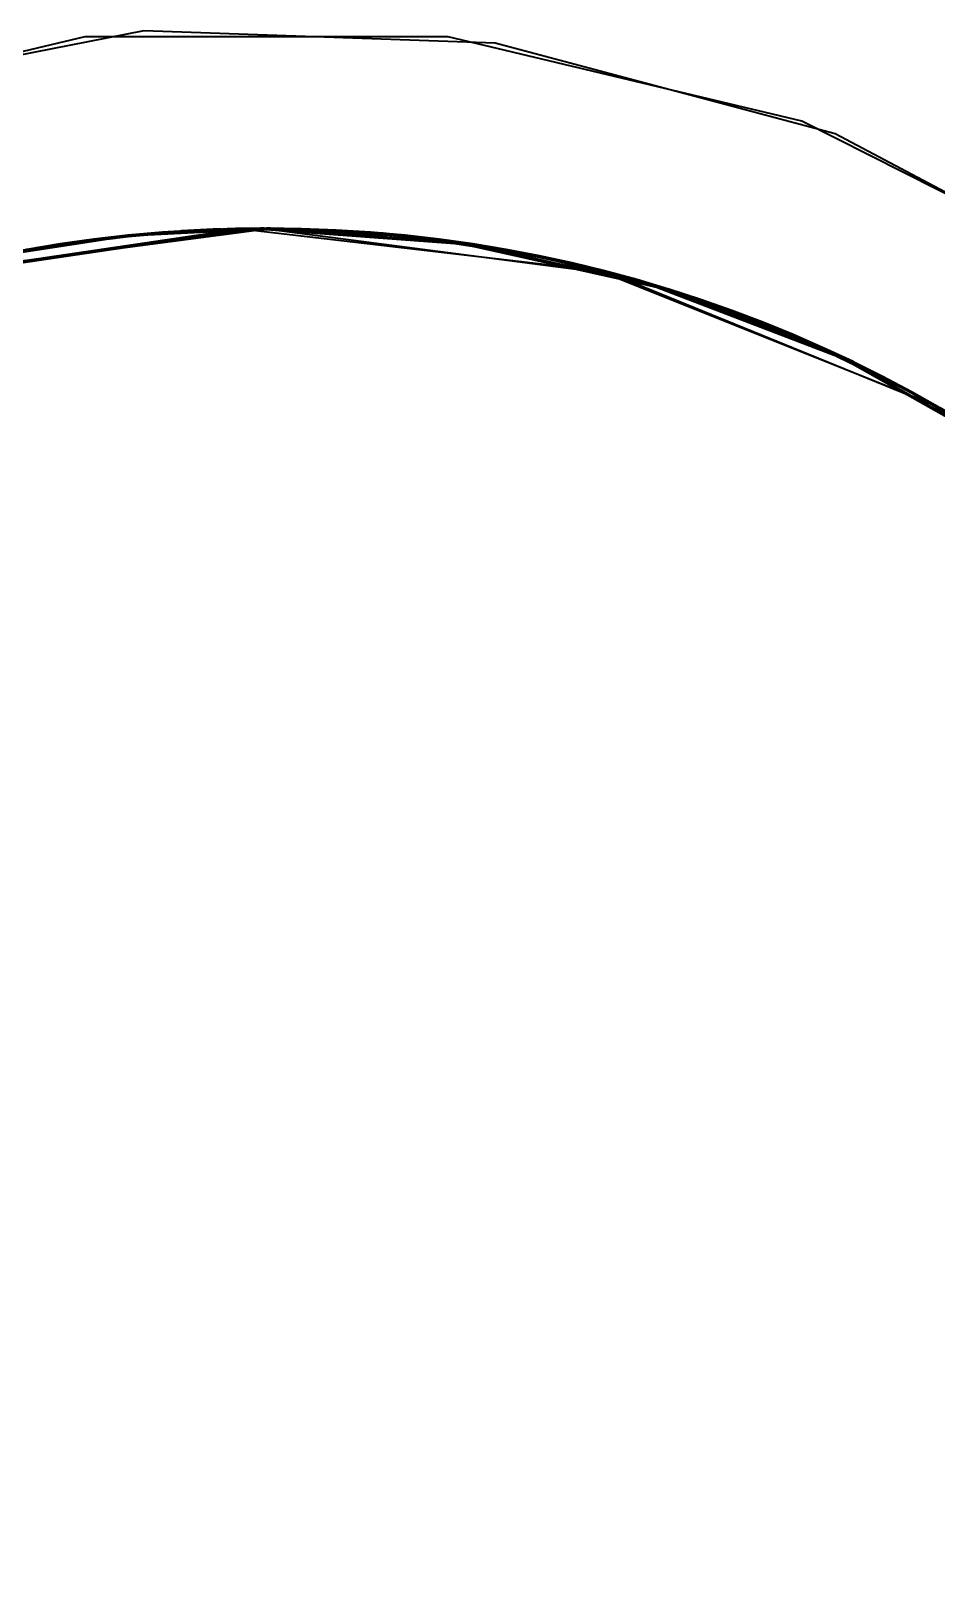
# Model space of a CAD drawing. Header units: millimetres. Extents: x 0 to 2382, y 0 to 420.
# Drawn here: x 185.456 to 185.59, y 120.2906 to 120.5199 of the extents above; entities that cross this region are included whole.
import ezdxf

# ---------------------------------------------------------------- set-up
doc = ezdxf.new("R2010")
doc.units = ezdxf.units.MM
doc.linetypes.add('IRAM-E-TRAZOS', pattern=[5, 4, -1])
doc.layers.add('01-VISIBLE', color=7, linetype='CONTINUOUS', lineweight=70)
doc.layers.add('02-OCULTA', color=4, linetype='IRAM-E-TRAZOS', lineweight=35)

msp = doc.modelspace()

# ---------------------------------------------------------------- linework, layer by layer
at = {"layer": '01-VISIBLE'}
for points in [[(185.29085, 120.29063), (185.29752, 120.34186), (185.3171, 120.38967), (185.34826, 120.43088), (185.38894, 120.46272), (185.43642, 120.48308), (185.48753, 120.4906)], [(185.48387, 120.49051), (185.48294, 120.49048), (185.48201, 120.49044), (185.48108, 120.49039), (185.48015, 120.49035), (185.47922, 120.49029), (185.47829, 120.49024)], [(185.4842, 120.49052), (185.48415, 120.49052), (185.48409, 120.49052), (185.48404, 120.49052), (185.48398, 120.49051), (185.48393, 120.49051), (185.48388, 120.49051)], [(185.48447, 120.49053), (185.48447, 120.49053), (185.48447, 120.49053), (185.48447, 120.49053), (185.48447, 120.49053), (185.48447, 120.49053), (185.48447, 120.49053)], [(185.48475, 120.49054), (185.48475, 120.49054), (185.48475, 120.49054), (185.48475, 120.49054), (185.48475, 120.49054), (185.48475, 120.49054), (185.48475, 120.49054)], [(185.4887, 120.49062), (185.48809, 120.49061), (185.48748, 120.4906), (185.48686, 120.49059), (185.48625, 120.49058), (185.48563, 120.49056), (185.48502, 120.49055)], [(185.48996, 120.49063), (185.48996, 120.49063), (185.48996, 120.49063), (185.48996, 120.49063), (185.48996, 120.49063), (185.48996, 120.49063), (185.48996, 120.49063)], [(185.49051, 120.49063), (185.49042, 120.49063), (185.49033, 120.49063), (185.49024, 120.49063), (185.49015, 120.49063), (185.49006, 120.49063), (185.48997, 120.49063)], [(185.49085, 120.49063), (185.52002, 120.48849), (185.54857, 120.48212), (185.57589, 120.47165), (185.60138, 120.45732), (185.62451, 120.43941), (185.64478, 120.41832)], [(185.49145, 120.49063), (185.49135, 120.49063), (185.49125, 120.49063), (185.49115, 120.49063), (185.49105, 120.49063), (185.49095, 120.49063), (185.49085, 120.49063)], [(185.46843, 120.48937), (185.46801, 120.48932), (185.46759, 120.48927), (185.46716, 120.48922), (185.46674, 120.48917), (185.46632, 120.48912), (185.46589, 120.48907)], [(185.47827, 120.49024), (185.47825, 120.49023), (185.47823, 120.49023), (185.4782, 120.49023), (185.47818, 120.49023), (185.47815, 120.49023), (185.47813, 120.49023)], [(185.50788, 120.48991), (185.50787, 120.48991), (185.50786, 120.48991), (185.50785, 120.48991), (185.50784, 120.48991), (185.50783, 120.48991), (185.50782, 120.48991)], [(185.50823, 120.48988), (185.50818, 120.48988), (185.50812, 120.48989), (185.50806, 120.48989), (185.508, 120.4899), (185.50794, 120.4899), (185.50789, 120.48991)], [(185.50857, 120.48984), (185.50852, 120.48985), (185.50846, 120.48986), (185.50841, 120.48986), (185.50835, 120.48987), (185.50829, 120.48987), (185.50824, 120.48988)], [(185.50862, 120.48984), (185.50862, 120.48984), (185.50861, 120.48984), (185.5086, 120.48984), (185.50859, 120.48984), (185.50859, 120.48984), (185.50858, 120.48984)], [(185.50871, 120.48983), (185.50871, 120.48983), (185.50871, 120.48983), (185.50871, 120.48983), (185.50871, 120.48983), (185.50871, 120.48983), (185.50871, 120.48983)], [(185.5161, 120.48903), (185.51608, 120.48903), (185.51607, 120.48904), (185.51605, 120.48904), (185.51603, 120.48904), (185.51601, 120.48904), (185.516, 120.48904)], [(185.45815, 120.48794), (185.45749, 120.48783), (185.45683, 120.48772), (185.45618, 120.4876), (185.45552, 120.48749), (185.45487, 120.48737), (185.45421, 120.48725)], [(185.45819, 120.48795), (185.45819, 120.48795), (185.45819, 120.48795), (185.45819, 120.48795), (185.45819, 120.48795), (185.45819, 120.48795), (185.45819, 120.48795)], [(185.52578, 120.48756), (185.52578, 120.48756), (185.52577, 120.48756), (185.52576, 120.48756), (185.52576, 120.48756), (185.52575, 120.48756), (185.52575, 120.48756)], [(185.54732, 120.48249), (185.54732, 120.48249), (185.54732, 120.48249), (185.54732, 120.48249), (185.54732, 120.48249), (185.54732, 120.48249), (185.54732, 120.48249)], [(185.5488, 120.48205), (185.54857, 120.48212), (185.54834, 120.48219), (185.5481, 120.48226), (185.54787, 120.48233), (185.54764, 120.4824), (185.54741, 120.48247)], [(185.55241, 120.48092), (185.55181, 120.48112), (185.55121, 120.48131), (185.55061, 120.4815), (185.55001, 120.48168), (185.5494, 120.48187), (185.5488, 120.48205)], [(185.55546, 120.47991), (185.55495, 120.48008), (185.55444, 120.48025), (185.55394, 120.48042), (185.55343, 120.48059), (185.55292, 120.48076), (185.55241, 120.48092)], [(185.55549, 120.4799), (185.55548, 120.4799), (185.55548, 120.4799), (185.55547, 120.4799), (185.55547, 120.47991), (185.55547, 120.47991), (185.55546, 120.47991)], [(185.56733, 120.47543), (185.56731, 120.47544), (185.5673, 120.47544), (185.56729, 120.47545), (185.56728, 120.47545), (185.56727, 120.47546), (185.56725, 120.47546)], [(185.57306, 120.47296), (185.57212, 120.47338), (185.57117, 120.47379), (185.57023, 120.47421), (185.56928, 120.47461), (185.56833, 120.47502), (185.56738, 120.47541)], [(185.58044, 120.46944), (185.58044, 120.46944), (185.58044, 120.46944), (185.58044, 120.46944), (185.58044, 120.46944), (185.58044, 120.46944), (185.58044, 120.46944)], [(185.58054, 120.46939), (185.58054, 120.46939), (185.58054, 120.46939), (185.58054, 120.46939), (185.58054, 120.46939), (185.58054, 120.46939), (185.58054, 120.46939)], [(185.58063, 120.46935), (185.58063, 120.46935), (185.58063, 120.46935), (185.58063, 120.46935), (185.58063, 120.46935), (185.58063, 120.46935), (185.58063, 120.46935)], [(185.58186, 120.46872), (185.58173, 120.46879), (185.58159, 120.46886), (185.58146, 120.46893), (185.58133, 120.469), (185.58119, 120.46907), (185.58106, 120.46913)], [(185.59338, 120.46235), (185.59239, 120.46294), (185.59139, 120.46353), (185.59039, 120.4641), (185.58939, 120.46468), (185.58838, 120.46524), (185.58737, 120.4658)]]:
    msp.add_lwpolyline(points, dxfattribs=at)
msp.add_circle((185.49085, 120.29063), 0.2, dxfattribs=at)
at = {"layer": '02-OCULTA'}
for points in [[(185.69085, 120.40421), (185.66021, 120.44625), (185.62091, 120.48033), (185.57495, 120.50471), (185.52469, 120.51813), (185.4727, 120.51992), (185.42164, 120.50997), (185.37412, 120.48881), (185.33257, 120.45751), (185.29912, 120.41767), (185.27547, 120.37133)], [(185.69085, 120.40421), (185.65902, 120.44754), (185.618, 120.48229), (185.57003, 120.50657), (185.51773, 120.51906), (185.46397, 120.51906), (185.41167, 120.50657), (185.3637, 120.48229), (185.32268, 120.44754), (185.29085, 120.40421)], [(185.49085, 120.49063), (185.43909, 120.48382), (185.39085, 120.46384), (185.34943, 120.43205), (185.31765, 120.39063), (185.29767, 120.3424), (185.29085, 120.29063)], [(185.29085, 120.29063), (185.29767, 120.3424), (185.31765, 120.39063), (185.34943, 120.43205), (185.39085, 120.46384), (185.43909, 120.48382), (185.49085, 120.49063)], [(185.48388, 120.49051), (185.48388, 120.49051), (185.48387, 120.49051), (185.48387, 120.49051), (185.48387, 120.49051), (185.48387, 120.49051), (185.48387, 120.49051)], [(185.48447, 120.49053), (185.48443, 120.49053), (185.48438, 120.49053), (185.48434, 120.49053), (185.48429, 120.49052), (185.48424, 120.49052), (185.4842, 120.49052)], [(185.48475, 120.49054), (185.4847, 120.49054), (185.48466, 120.49054), (185.48461, 120.49053), (185.48456, 120.49053), (185.48452, 120.49053), (185.48447, 120.49053)], [(185.48502, 120.49055), (185.48497, 120.49055), (185.48493, 120.49054), (185.48488, 120.49054), (185.48484, 120.49054), (185.48479, 120.49054), (185.48475, 120.49054)], [(185.48753, 120.4906), (185.53994, 120.48451), (185.58893, 120.46493), (185.63109, 120.43322), (185.6635, 120.39159), (185.68389, 120.34293), (185.69085, 120.29063)], [(185.48996, 120.49063), (185.48975, 120.49063), (185.48954, 120.49063), (185.48933, 120.49063), (185.48912, 120.49062), (185.48891, 120.49062), (185.4887, 120.49062)], [(185.48997, 120.49063), (185.48997, 120.49063), (185.48997, 120.49063), (185.48997, 120.49063), (185.48997, 120.49063), (185.48996, 120.49063), (185.48996, 120.49063)], [(185.49085, 120.49063), (185.49079, 120.49063), (185.49074, 120.49063), (185.49068, 120.49063), (185.49062, 120.49063), (185.49057, 120.49063), (185.49051, 120.49063)], [(185.49085, 120.49063), (185.54195, 120.48399), (185.58966, 120.46452), (185.63081, 120.4335), (185.66267, 120.39299), (185.68312, 120.34569), (185.69081, 120.29474)], [(185.50782, 120.48991), (185.5051, 120.49012), (185.50237, 120.4903), (185.49964, 120.49044), (185.49691, 120.49054), (185.49418, 120.4906), (185.49145, 120.49063)], [(185.46589, 120.48907), (185.46461, 120.4889), (185.46332, 120.48873), (185.46203, 120.48855), (185.46075, 120.48835), (185.45947, 120.48815), (185.45819, 120.48795)], [(185.47813, 120.49023), (185.47651, 120.49012), (185.47489, 120.48999), (185.47327, 120.48986), (185.47166, 120.48971), (185.47004, 120.48955), (185.46843, 120.48937)], [(185.47829, 120.49024), (185.47829, 120.49024), (185.47828, 120.49024), (185.47828, 120.49024), (185.47828, 120.49024), (185.47828, 120.49024), (185.47827, 120.49024)], [(185.50789, 120.48991), (185.50788, 120.48991), (185.50788, 120.48991), (185.50788, 120.48991), (185.50788, 120.48991), (185.50788, 120.48991), (185.50788, 120.48991)], [(185.50824, 120.48988), (185.50824, 120.48988), (185.50824, 120.48988), (185.50824, 120.48988), (185.50823, 120.48988), (185.50823, 120.48988), (185.50823, 120.48988)], [(185.50858, 120.48984), (185.50858, 120.48984), (185.50858, 120.48984), (185.50858, 120.48984), (185.50858, 120.48984), (185.50858, 120.48984), (185.50857, 120.48984)], [(185.50871, 120.48983), (185.50869, 120.48983), (185.50868, 120.48984), (185.50866, 120.48984), (185.50865, 120.48984), (185.50864, 120.48984), (185.50862, 120.48984)], [(185.516, 120.48904), (185.51479, 120.48919), (185.51357, 120.48934), (185.51236, 120.48947), (185.51114, 120.4896), (185.50993, 120.48972), (185.50871, 120.48983)], [(185.52575, 120.48756), (185.52414, 120.48784), (185.52254, 120.48811), (185.52093, 120.48836), (185.51932, 120.4886), (185.51771, 120.48882), (185.5161, 120.48903)], [(185.45819, 120.48795), (185.45818, 120.48795), (185.45817, 120.48794), (185.45817, 120.48794), (185.45816, 120.48794), (185.45815, 120.48794), (185.45815, 120.48794)], [(185.54732, 120.48249), (185.54377, 120.4835), (185.54021, 120.48445), (185.53662, 120.48532), (185.53302, 120.48614), (185.52941, 120.48688), (185.52578, 120.48756)], [(185.54741, 120.48247), (185.54739, 120.48247), (185.54738, 120.48248), (185.54737, 120.48248), (185.54735, 120.48249), (185.54734, 120.48249), (185.54732, 120.48249)], [(185.5488, 120.48205), (185.5488, 120.48205), (185.5488, 120.48205), (185.5488, 120.48205), (185.5488, 120.48205), (185.5488, 120.48205), (185.5488, 120.48205)], [(185.55241, 120.48092), (185.55241, 120.48092), (185.55241, 120.48092), (185.55241, 120.48092), (185.55241, 120.48092), (185.55241, 120.48092), (185.55241, 120.48092)], [(185.55546, 120.47991), (185.55546, 120.47991), (185.55546, 120.47991), (185.55546, 120.47991), (185.55546, 120.47991), (185.55546, 120.47991), (185.55546, 120.47991)], [(185.56725, 120.47546), (185.56531, 120.47625), (185.56336, 120.47702), (185.56141, 120.47777), (185.55944, 120.4785), (185.55747, 120.47921), (185.55549, 120.4799)], [(185.56738, 120.47541), (185.56737, 120.47542), (185.56736, 120.47542), (185.56735, 120.47542), (185.56734, 120.47543), (185.56734, 120.47543), (185.56733, 120.47543)], [(185.58044, 120.46944), (185.57922, 120.47005), (185.578, 120.47065), (185.57677, 120.47124), (185.57553, 120.47182), (185.5743, 120.47239), (185.57306, 120.47296)], [(185.58054, 120.46939), (185.58053, 120.4694), (185.58051, 120.46941), (185.58049, 120.46942), (185.58047, 120.46943), (185.58046, 120.46944), (185.58044, 120.46944)], [(185.58063, 120.46935), (185.58062, 120.46936), (185.5806, 120.46936), (185.58059, 120.46937), (185.58057, 120.46938), (185.58056, 120.46938), (185.58054, 120.46939)], [(185.58106, 120.46913), (185.58099, 120.46917), (185.58092, 120.4692), (185.58085, 120.46924), (185.58077, 120.46928), (185.5807, 120.46931), (185.58063, 120.46935)], [(185.58737, 120.4658), (185.58646, 120.4663), (185.58554, 120.46679), (185.58463, 120.46728), (185.58371, 120.46777), (185.58279, 120.46825), (185.58186, 120.46872)]]:
    msp.add_lwpolyline(points, dxfattribs=at)
msp.add_circle((185.49085, 120.29063), 0.2, dxfattribs=at)

doc.saveas('drawing.dxf')
